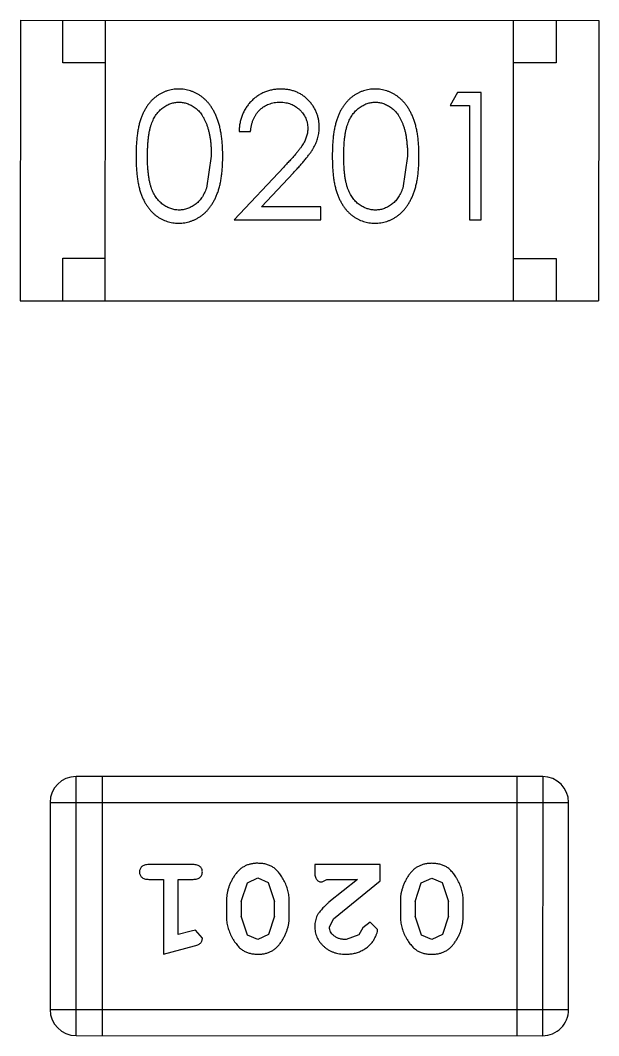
# Model space of a CAD drawing. Header units: inches. Extents: x -29 to 164, y -51 to 83.
# Drawn here: x 116.618 to 117.298, y -2.391 to -1.197 of the extents above; entities that cross this region are included whole.
import ezdxf

# ---------------------------------------------------------------- set-up
doc = ezdxf.new("R2010")
doc.units = ezdxf.units.IN
doc.header["$LTSCALE"] = 1.21
doc.header["$MEASUREMENT"] = 0
doc.layers.get('0').update_dxf_attribs({"linetype": 'CONTINUOUS'})

msp = doc.modelspace()

# ---------------------------------------------------------------- linework, layer by layer
at = {"color": 7, "linetype": 'Continuous'}
for p, q in [((116.6184, -1.1969), (116.6183, -1.5269)), ((116.6184, -1.1969), (117.2984, -1.1971)), ((116.6684, -1.2469), (116.6684, -1.1969)), ((116.7183, -1.5269), (116.7184, -1.1969)), ((117.1983, -1.527), (117.1984, -1.197)), ((117.2484, -1.197), (117.2484, -1.247)), ((117.2984, -1.1971), (117.2983, -1.5271)), ((116.7184, -1.2469), (116.6684, -1.2469)), ((117.2484, -1.247), (117.1984, -1.247)), ((117.1325, -1.2817), (117.1237, -1.2971)), ((117.1602, -1.2817), (117.1325, -1.2817)), ((117.1602, -1.4317), (117.1602, -1.2817)), ((117.1237, -1.2971), (117.1467, -1.2971)), ((117.1467, -1.2971), (117.1467, -1.4317)), ((116.8756, -1.3278), (116.889, -1.3278)), ((116.8429, -1.3567), (116.8372, -1.3944)), ((117.0736, -1.3567), (117.068, -1.3944)), ((116.928, -1.3696), (116.8698, -1.4317)), ((116.9019, -1.4163), (116.9394, -1.3763)), ((116.9717, -1.4163), (116.9019, -1.4163)), ((116.9717, -1.4317), (116.9717, -1.4163)), ((116.8698, -1.4317), (116.9717, -1.4317)), ((117.1467, -1.4317), (117.1602, -1.4317)), ((116.6683, -1.5269), (116.6684, -1.4769)), ((116.6684, -1.4769), (116.7184, -1.4769)), ((117.1984, -1.477), (117.2484, -1.477)), ((117.2484, -1.477), (117.2483, -1.527)), ((116.6183, -1.5269), (117.2983, -1.5271)), ((116.6839, -2.3913), (116.6839, -2.0865)), ((117.2326, -2.0866), (116.6839, -2.0865)), ((116.7144, -2.0865), (116.7144, -2.3913)), ((117.2021, -2.0866), (117.202, -2.3914)), ((117.2326, -2.0866), (117.2325, -2.3914)), ((116.6535, -2.117), (116.6534, -2.3608)), ((116.6535, -2.117), (117.2631, -2.1171)), ((117.263, -2.3609), (117.2631, -2.1171)), ((116.8214, -2.1902), (116.7695, -2.1901)), ((116.9645, -2.1902), (116.9645, -2.1981)), ((117.0416, -2.1902), (116.9645, -2.1902)), ((117.0416, -2.2091), (117.0416, -2.1902)), ((116.7695, -2.2075), (116.7868, -2.2075)), ((116.7868, -2.2075), (116.7867, -2.2956)), ((116.8041, -2.2724), (116.8041, -2.2075)), ((116.8041, -2.2075), (116.8214, -2.2075)), ((116.8853, -2.2117), (116.8976, -2.2059)), ((116.8976, -2.2059), (116.9097, -2.2112)), ((116.9732, -2.2106), (116.9787, -2.2075)), ((116.9787, -2.2075), (117.0149, -2.2075)), ((117.0149, -2.2075), (116.9813, -2.2345)), ((116.9866, -2.2541), (117.0416, -2.2091)), ((117.0898, -2.2117), (117.1021, -2.206)), ((117.1021, -2.206), (117.1142, -2.2112)), ((116.878, -2.2335), (116.8853, -2.2117)), ((116.9097, -2.2112), (116.9173, -2.2335)), ((117.0825, -2.2335), (117.0898, -2.2117)), ((117.1142, -2.2112), (117.1218, -2.2335)), ((116.8607, -2.2332), (116.8607, -2.251)), ((116.878, -2.2335), (116.878, -2.2507)), ((116.9173, -2.2507), (116.9173, -2.2335)), ((116.9346, -2.251), (116.9346, -2.2332)), ((117.0652, -2.2333), (117.0652, -2.251)), ((117.0825, -2.2335), (117.0825, -2.2507)), ((117.1218, -2.2507), (117.1218, -2.2335)), ((117.1391, -2.251), (117.1392, -2.2333)), ((116.8856, -2.273), (116.878, -2.2507)), ((116.9173, -2.2507), (116.9101, -2.2725)), ((116.9818, -2.2638), (116.9866, -2.2541)), ((117.0901, -2.273), (117.0825, -2.2507)), ((117.1218, -2.2507), (117.1146, -2.2725)), ((116.8191, -2.2683), (116.8041, -2.2724)), ((116.8245, -2.2672), (116.8191, -2.2683)), ((116.8324, -2.2765), (116.8245, -2.2672)), ((117.0212, -2.2644), (117.0162, -2.2729)), ((117.0296, -2.2578), (117.0212, -2.2644)), ((117.0385, -2.2663), (117.0296, -2.2578)), ((116.8977, -2.2783), (116.8856, -2.273)), ((116.9101, -2.2725), (116.8977, -2.2783)), ((117.0162, -2.2729), (117.0013, -2.2783)), ((117.1022, -2.2783), (117.0901, -2.273)), ((117.1146, -2.2725), (117.1022, -2.2783)), ((116.7867, -2.2956), (116.8233, -2.2857)), ((117.263, -2.3609), (116.6534, -2.3608)), ((116.6839, -2.3913), (117.2325, -2.3914))]:
    msp.add_line(p, q, dxfattribs=at)
for centre, start, end in [((116.6839, -2.117), 89.988, 179.988), ((117.2326, -2.1171), 359.988, 89.988), ((116.6839, -2.3608), 179.988, 269.988), ((117.2325, -2.3609), 269.988, 359.988)]:
    msp.add_arc(centre, 0.0305, start, end, dxfattribs=at)
for points, knots in [([(116.8046, -1.2778), (116.8034, -1.2778), (116.8011, -1.2779), (116.7976, -1.2783), (116.7942, -1.2789), (116.791, -1.2799), (116.7877, -1.281), (116.7846, -1.2825), (116.7816, -1.2842), (116.7786, -1.2862), (116.7758, -1.2884), (116.7731, -1.2908), (116.7707, -1.2936), (116.7684, -1.2965), (116.7662, -1.2997), (116.7642, -1.3032), (116.7624, -1.3069), (116.7607, -1.3108), (116.7592, -1.3151), (116.7579, -1.3198), (116.7568, -1.325), (116.756, -1.3305), (116.7553, -1.3365), (116.7548, -1.3428), (116.7545, -1.3496), (116.7544, -1.3543), (116.7544, -1.3567)], [0, 0, 0, 0, 0.033742, 0.066533, 0.099153, 0.13154, 0.164087, 0.196563, 0.229707, 0.263315, 0.297504, 0.331686, 0.366482, 0.4021, 0.438958, 0.476748, 0.515985, 0.556589, 0.599519, 0.645765, 0.695487, 0.748721, 0.805687, 0.866754, 0.931405, 1, 1, 1, 1]), ([(116.8563, -1.3567), (116.8563, -1.3544), (116.8563, -1.35), (116.856, -1.3434), (116.8554, -1.3372), (116.8547, -1.3313), (116.8537, -1.3259), (116.8526, -1.3207), (116.8512, -1.316), (116.8496, -1.3116), (116.8477, -1.3075), (116.8458, -1.3036), (116.8437, -1.3001), (116.8415, -1.2968), (116.8391, -1.2938), (116.8365, -1.291), (116.8338, -1.2885), (116.8309, -1.2862), (116.8279, -1.2842), (116.8248, -1.2825), (116.8217, -1.2811), (116.8184, -1.2799), (116.8151, -1.279), (116.8117, -1.2783), (116.8081, -1.2779), (116.8058, -1.2778), (116.8046, -1.2778)], [0, 0, 0, 0, 0.065278, 0.127205, 0.186168, 0.241675, 0.294115, 0.343609, 0.390387, 0.434463, 0.476646, 0.517002, 0.555936, 0.593716, 0.630057, 0.665601, 0.700745, 0.734917, 0.768681, 0.802087, 0.834849, 0.867433, 0.900138, 0.932806, 0.966212, 1, 1, 1, 1]), ([(116.9245, -1.2779), (116.9228, -1.2779), (116.9195, -1.278), (116.9147, -1.2786), (116.9101, -1.2798), (116.9056, -1.2813), (116.9014, -1.2833), (116.8974, -1.2857), (116.8936, -1.2886), (116.89, -1.2919), (116.8868, -1.2955), (116.8839, -1.2994), (116.8815, -1.3035), (116.8794, -1.3079), (116.8778, -1.3125), (116.8766, -1.3174), (116.8758, -1.3225), (116.8757, -1.3261), (116.8756, -1.3278)], [0, 0, 0, 0, 0.06445, 0.126725, 0.187421, 0.247417, 0.306749, 0.366595, 0.427749, 0.490235, 0.553031, 0.614805, 0.676505, 0.738096, 0.801021, 0.864897, 0.931209, 1, 1, 1, 1]), ([(116.9698, -1.3225), (116.9698, -1.321), (116.9697, -1.3181), (116.9691, -1.3137), (116.9681, -1.3096), (116.9668, -1.3056), (116.965, -1.3017), (116.9628, -1.298), (116.9603, -1.2945), (116.9573, -1.2911), (116.9541, -1.288), (116.9506, -1.2853), (116.9468, -1.283), (116.9428, -1.2811), (116.9386, -1.2796), (116.9341, -1.2786), (116.9294, -1.278), (116.9261, -1.2779), (116.9245, -1.2779)], [0, 0, 0, 0, 0.06271, 0.123347, 0.183401, 0.242828, 0.302097, 0.36242, 0.423725, 0.487032, 0.550491, 0.612709, 0.674265, 0.73617, 0.799211, 0.863483, 0.930525, 1, 1, 1, 1]), ([(117.0353, -1.2779), (117.0342, -1.2779), (117.0318, -1.2779), (117.0284, -1.2783), (117.025, -1.279), (117.0217, -1.2799), (117.0185, -1.2811), (117.0154, -1.2826), (117.0124, -1.2843), (117.0094, -1.2862), (117.0066, -1.2884), (117.0039, -1.2909), (117.0015, -1.2936), (116.9991, -1.2966), (116.997, -1.2998), (116.9949, -1.3032), (116.9931, -1.3069), (116.9915, -1.3109), (116.99, -1.3152), (116.9887, -1.3199), (116.9876, -1.325), (116.9867, -1.3305), (116.986, -1.3365), (116.9855, -1.3429), (116.9852, -1.3497), (116.9852, -1.3544), (116.9852, -1.3568)], [0, 0, 0, 0, 0.033742, 0.066533, 0.099153, 0.13154, 0.164087, 0.196563, 0.229707, 0.263315, 0.297504, 0.331686, 0.366482, 0.4021, 0.438958, 0.476748, 0.515985, 0.556589, 0.599519, 0.645765, 0.695487, 0.748721, 0.805687, 0.866754, 0.931405, 1, 1, 1, 1]), ([(117.0871, -1.3568), (117.0871, -1.3545), (117.087, -1.35), (117.0867, -1.3434), (117.0862, -1.3372), (117.0855, -1.3314), (117.0845, -1.3259), (117.0833, -1.3208), (117.0819, -1.316), (117.0803, -1.3116), (117.0785, -1.3075), (117.0766, -1.3037), (117.0745, -1.3001), (117.0723, -1.2968), (117.0698, -1.2938), (117.0673, -1.291), (117.0646, -1.2885), (117.0617, -1.2863), (117.0587, -1.2843), (117.0556, -1.2826), (117.0524, -1.2811), (117.0492, -1.2799), (117.0458, -1.279), (117.0424, -1.2783), (117.0389, -1.2779), (117.0365, -1.2779), (117.0353, -1.2779)], [0, 0, 0, 0, 0.065278, 0.127205, 0.186168, 0.241675, 0.294115, 0.343609, 0.390387, 0.434463, 0.476646, 0.517002, 0.555936, 0.593716, 0.630057, 0.665601, 0.700745, 0.734917, 0.768681, 0.802087, 0.834849, 0.867433, 0.900138, 0.932806, 0.966212, 1, 1, 1, 1]), ([(116.7679, -1.3567), (116.7679, -1.3547), (116.7679, -1.3507), (116.7682, -1.3451), (116.7685, -1.3398), (116.769, -1.3349), (116.7696, -1.3304), (116.7704, -1.3262), (116.7714, -1.3225), (116.7724, -1.3191), (116.7737, -1.316), (116.775, -1.313), (116.7765, -1.3103), (116.7782, -1.3078), (116.7799, -1.3055), (116.7818, -1.3034), (116.7838, -1.3014), (116.7867, -1.2992), (116.7904, -1.2968), (116.7951, -1.2947), (116.8, -1.2935), (116.8034, -1.2933), (116.805, -1.2932)], [0, 0, 0, 0, 0.073302, 0.142286, 0.206253, 0.266017, 0.321612, 0.372532, 0.419497, 0.462398, 0.502825, 0.541489, 0.579034, 0.615143, 0.650298, 0.684912, 0.718701, 0.752189, 0.817245, 0.879117, 0.939613, 1, 1, 1, 1]), ([(116.805, -1.2932), (116.8067, -1.2933), (116.8099, -1.2935), (116.8148, -1.2947), (116.8195, -1.2969), (116.8232, -1.2992), (116.8261, -1.3015), (116.8281, -1.3035), (116.8301, -1.3057), (116.8319, -1.3082), (116.8336, -1.3109), (116.8351, -1.3139), (116.8366, -1.317), (116.8379, -1.3205), (116.839, -1.3241), (116.8401, -1.328), (116.8409, -1.3322), (116.8417, -1.3366), (116.8422, -1.3413), (116.8426, -1.3462), (116.8428, -1.3514), (116.8429, -1.3549), (116.8429, -1.3567)], [0, 0, 0, 0, 0.059689, 0.119507, 0.181075, 0.246162, 0.279894, 0.314468, 0.350403, 0.387474, 0.426147, 0.466624, 0.508745, 0.553328, 0.600058, 0.649177, 0.700552, 0.754894, 0.811825, 0.871514, 0.934319, 1, 1, 1, 1]), ([(116.889, -1.3278), (116.8892, -1.3265), (116.8894, -1.3239), (116.8902, -1.3201), (116.8911, -1.3166), (116.8923, -1.3133), (116.8939, -1.3102), (116.8956, -1.3073), (116.8976, -1.3047), (116.8998, -1.3023), (116.9023, -1.3002), (116.9049, -1.2983), (116.9077, -1.2967), (116.9106, -1.2955), (116.9137, -1.2945), (116.9169, -1.2937), (116.9203, -1.2933), (116.9226, -1.2933), (116.9238, -1.2932)], [0, 0, 0, 0, 0.073648, 0.143686, 0.210962, 0.275557, 0.338064, 0.399311, 0.4594, 0.51934, 0.579024, 0.637809, 0.695959, 0.754122, 0.813113, 0.873453, 0.935561, 1, 1, 1, 1]), ([(116.9238, -1.2932), (116.9249, -1.2933), (116.9271, -1.2933), (116.9304, -1.2938), (116.9335, -1.2944), (116.9364, -1.2954), (116.9393, -1.2967), (116.942, -1.2983), (116.9445, -1.3001), (116.9469, -1.3022), (116.9491, -1.3045), (116.951, -1.3069), (116.9527, -1.3094), (116.954, -1.312), (116.9551, -1.3148), (116.9558, -1.3177), (116.9563, -1.3206), (116.9563, -1.3226), (116.9563, -1.3237)], [0, 0, 0, 0, 0.068027, 0.133505, 0.19695, 0.26027, 0.322741, 0.384982, 0.448465, 0.513424, 0.578224, 0.640011, 0.700094, 0.760067, 0.819012, 0.877878, 0.938035, 1, 1, 1, 1]), ([(116.9986, -1.3567), (116.9986, -1.3547), (116.9987, -1.3508), (116.9989, -1.3451), (116.9993, -1.3398), (116.9998, -1.335), (117.0004, -1.3304), (117.0012, -1.3263), (117.0021, -1.3225), (117.0032, -1.3191), (117.0045, -1.316), (117.0058, -1.3131), (117.0073, -1.3104), (117.0089, -1.3079), (117.0107, -1.3056), (117.0126, -1.3034), (117.0146, -1.3015), (117.0175, -1.2992), (117.0212, -1.2969), (117.0259, -1.2947), (117.0308, -1.2935), (117.0341, -1.2933), (117.0358, -1.2933)], [0, 0, 0, 0, 0.073302, 0.142286, 0.206253, 0.266017, 0.321612, 0.372532, 0.419497, 0.462398, 0.502825, 0.541489, 0.579034, 0.615143, 0.650298, 0.684912, 0.718701, 0.752189, 0.817245, 0.879117, 0.939613, 1, 1, 1, 1]), ([(117.0358, -1.2933), (117.0374, -1.2933), (117.0407, -1.2935), (117.0456, -1.2948), (117.0502, -1.2969), (117.054, -1.2992), (117.0568, -1.3015), (117.0589, -1.3035), (117.0609, -1.3058), (117.0627, -1.3082), (117.0643, -1.311), (117.0659, -1.3139), (117.0673, -1.3171), (117.0687, -1.3205), (117.0698, -1.3242), (117.0709, -1.3281), (117.0717, -1.3323), (117.0724, -1.3367), (117.0729, -1.3413), (117.0734, -1.3462), (117.0736, -1.3514), (117.0736, -1.3549), (117.0736, -1.3567)], [0, 0, 0, 0, 0.059689, 0.119507, 0.181075, 0.246162, 0.279894, 0.314468, 0.350403, 0.387474, 0.426147, 0.466624, 0.508745, 0.553328, 0.600058, 0.649177, 0.700552, 0.754894, 0.811825, 0.871514, 0.934319, 1, 1, 1, 1]), ([(116.9563, -1.3237), (116.9563, -1.3253), (116.9562, -1.3285), (116.9551, -1.3333), (116.9534, -1.338), (116.9514, -1.3418), (116.9494, -1.3449), (116.9475, -1.3476), (116.9451, -1.3505), (116.9425, -1.3538), (116.9394, -1.3573), (116.936, -1.3612), (116.9321, -1.3653), (116.9294, -1.3681), (116.928, -1.3696)], [0, 0, 0, 0, 0.088014, 0.174976, 0.2638, 0.355443, 0.406413, 0.465519, 0.533076, 0.609353, 0.693899, 0.787171, 0.889197, 1, 1, 1, 1]), ([(116.9394, -1.3763), (116.9409, -1.3747), (116.9437, -1.3718), (116.9476, -1.3674), (116.9512, -1.3633), (116.9544, -1.3594), (116.9572, -1.3558), (116.9597, -1.3524), (116.9618, -1.3492), (116.9641, -1.3454), (116.9664, -1.3407), (116.9684, -1.3348), (116.9696, -1.3287), (116.9697, -1.3245), (116.9698, -1.3225)], [0, 0, 0, 0, 0.09953, 0.192079, 0.277712, 0.357454, 0.429648, 0.495771, 0.555538, 0.608657, 0.707578, 0.804328, 0.901298, 1, 1, 1, 1]), ([(116.7544, -1.3567), (116.7544, -1.3591), (116.7545, -1.3637), (116.7548, -1.3705), (116.7553, -1.3769), (116.756, -1.3828), (116.7569, -1.3883), (116.7579, -1.3935), (116.7593, -1.3982), (116.7608, -1.4026), (116.7625, -1.4065), (116.7643, -1.4103), (116.7663, -1.4137), (116.7685, -1.4169), (116.7708, -1.4199), (116.7733, -1.4226), (116.7759, -1.4251), (116.7787, -1.4273), (116.7816, -1.4292), (116.7847, -1.4309), (116.7877, -1.4324), (116.791, -1.4335), (116.7942, -1.4344), (116.7976, -1.4351), (116.801, -1.4355), (116.8034, -1.4355), (116.8045, -1.4355)], [0, 0, 0, 0, 0.068113, 0.132564, 0.193427, 0.250218, 0.303569, 0.353576, 0.400235, 0.443586, 0.484619, 0.524292, 0.56238, 0.599049, 0.63494, 0.669782, 0.704009, 0.737842, 0.771098, 0.803896, 0.836415, 0.868639, 0.900715, 0.933378, 0.966213, 1, 1, 1, 1]), ([(116.805, -1.4201), (116.8034, -1.4201), (116.8, -1.4199), (116.7952, -1.4186), (116.7904, -1.4165), (116.7867, -1.4141), (116.7838, -1.4118), (116.7818, -1.4099), (116.7799, -1.4078), (116.7781, -1.4054), (116.7765, -1.4029), (116.775, -1.4002), (116.7736, -1.3973), (116.7724, -1.3942), (116.7713, -1.3908), (116.7704, -1.387), (116.7696, -1.3829), (116.769, -1.3784), (116.7685, -1.3735), (116.7681, -1.3682), (116.7679, -1.3626), (116.7679, -1.3587), (116.7679, -1.3567)], [0, 0, 0, 0, 0.060034, 0.120278, 0.182348, 0.247919, 0.281641, 0.315701, 0.350322, 0.385703, 0.421819, 0.459196, 0.497866, 0.538301, 0.58121, 0.628183, 0.679403, 0.734699, 0.794074, 0.858416, 0.927049, 1, 1, 1, 1]), ([(116.8045, -1.4355), (116.8057, -1.4355), (116.8081, -1.4355), (116.8116, -1.435), (116.8151, -1.4344), (116.8184, -1.4334), (116.8217, -1.4322), (116.8249, -1.4308), (116.828, -1.429), (116.831, -1.4271), (116.8339, -1.4248), (116.8366, -1.4223), (116.8392, -1.4195), (116.8416, -1.4164), (116.8439, -1.4131), (116.8459, -1.4096), (116.8479, -1.4058), (116.8496, -1.4017), (116.8513, -1.3973), (116.8526, -1.3926), (116.8538, -1.3875), (116.8547, -1.382), (116.8554, -1.3762), (116.856, -1.37), (116.8563, -1.3635), (116.8563, -1.359), (116.8563, -1.3567)], [0, 0, 0, 0, 0.033824, 0.067298, 0.10028, 0.133019, 0.165736, 0.198792, 0.232372, 0.266409, 0.301016, 0.336196, 0.371972, 0.408574, 0.446394, 0.485225, 0.525372, 0.567224, 0.611081, 0.65775, 0.70702, 0.759235, 0.814484, 0.873227, 0.934937, 1, 1, 1, 1]), ([(116.9852, -1.3568), (116.9852, -1.3592), (116.9852, -1.3638), (116.9855, -1.3706), (116.986, -1.3769), (116.9867, -1.3829), (116.9876, -1.3884), (116.9887, -1.3935), (116.99, -1.3983), (116.9915, -1.4026), (116.9932, -1.4066), (116.9951, -1.4103), (116.9971, -1.4138), (116.9993, -1.417), (117.0016, -1.42), (117.004, -1.4227), (117.0067, -1.4251), (117.0095, -1.4273), (117.0124, -1.4293), (117.0154, -1.4309), (117.0185, -1.4324), (117.0217, -1.4335), (117.025, -1.4344), (117.0283, -1.4351), (117.0318, -1.4355), (117.0341, -1.4355), (117.0353, -1.4356)], [0, 0, 0, 0, 0.068113, 0.132564, 0.193427, 0.250218, 0.303569, 0.353576, 0.400235, 0.443586, 0.484619, 0.524292, 0.56238, 0.599049, 0.63494, 0.669782, 0.704009, 0.737842, 0.771098, 0.803896, 0.836415, 0.868639, 0.900715, 0.933378, 0.966213, 1, 1, 1, 1]), ([(117.0358, -1.4202), (117.0341, -1.4201), (117.0308, -1.4199), (117.0259, -1.4186), (117.0212, -1.4166), (117.0174, -1.4142), (117.0146, -1.4119), (117.0125, -1.41), (117.0106, -1.4078), (117.0089, -1.4055), (117.0072, -1.403), (117.0058, -1.4003), (117.0044, -1.3974), (117.0032, -1.3943), (117.0021, -1.3908), (117.0012, -1.3871), (117.0004, -1.3829), (116.9997, -1.3784), (116.9993, -1.3735), (116.9989, -1.3683), (116.9987, -1.3626), (116.9986, -1.3587), (116.9986, -1.3567)], [0, 0, 0, 0, 0.060034, 0.120278, 0.182348, 0.247919, 0.281641, 0.315701, 0.350322, 0.385703, 0.421819, 0.459196, 0.497866, 0.538301, 0.58121, 0.628183, 0.679403, 0.734699, 0.794074, 0.858416, 0.927049, 1, 1, 1, 1]), ([(117.0353, -1.4356), (117.0365, -1.4356), (117.0389, -1.4355), (117.0424, -1.4351), (117.0458, -1.4344), (117.0492, -1.4335), (117.0524, -1.4323), (117.0556, -1.4308), (117.0587, -1.4291), (117.0617, -1.4271), (117.0646, -1.4248), (117.0674, -1.4223), (117.07, -1.4195), (117.0724, -1.4165), (117.0746, -1.4132), (117.0767, -1.4096), (117.0786, -1.4058), (117.0804, -1.4018), (117.082, -1.3974), (117.0833, -1.3926), (117.0845, -1.3875), (117.0855, -1.3821), (117.0862, -1.3763), (117.0867, -1.3701), (117.087, -1.3636), (117.0871, -1.3591), (117.0871, -1.3568)], [0, 0, 0, 0, 0.033824, 0.067298, 0.10028, 0.133019, 0.165736, 0.198792, 0.232372, 0.266409, 0.301016, 0.336196, 0.371972, 0.408574, 0.446394, 0.485225, 0.525372, 0.567224, 0.611081, 0.65775, 0.70702, 0.759235, 0.814484, 0.873227, 0.934937, 1, 1, 1, 1]), ([(116.8372, -1.3944), (116.8368, -1.3954), (116.836, -1.3975), (116.8347, -1.4004), (116.8332, -1.4031), (116.8316, -1.4057), (116.8299, -1.408), (116.828, -1.4101), (116.826, -1.412), (116.8232, -1.4143), (116.8195, -1.4166), (116.8148, -1.4186), (116.81, -1.4199), (116.8067, -1.4201), (116.805, -1.4201)], [0, 0, 0, 0, 0.075949, 0.148549, 0.218996, 0.286119, 0.351826, 0.416074, 0.478265, 0.540325, 0.660405, 0.774606, 0.887187, 1, 1, 1, 1]), ([(117.068, -1.3944), (117.0676, -1.3955), (117.0668, -1.3975), (117.0655, -1.4005), (117.064, -1.4032), (117.0624, -1.4057), (117.0607, -1.408), (117.0588, -1.4102), (117.0568, -1.4121), (117.054, -1.4143), (117.0503, -1.4167), (117.0456, -1.4187), (117.0407, -1.42), (117.0374, -1.4201), (117.0358, -1.4202)], [0, 0, 0, 0, 0.075949, 0.148549, 0.218996, 0.286119, 0.351826, 0.416074, 0.478265, 0.540325, 0.660405, 0.774606, 0.887187, 1, 1, 1, 1]), ([(116.7695, -2.1901), (116.7686, -2.1902), (116.7669, -2.1902), (116.7646, -2.1907), (116.7626, -2.1914), (116.7611, -2.1925), (116.7599, -2.1938), (116.7591, -2.1953), (116.7585, -2.197), (116.7585, -2.1982), (116.7585, -2.1988)], [0, 0, 0, 0, 0.169012, 0.317488, 0.445429, 0.560977, 0.67065, 0.776666, 0.88492, 1, 1, 1, 1]), ([(116.8324, -2.1988), (116.8324, -2.1982), (116.8323, -2.197), (116.8318, -2.1953), (116.831, -2.1938), (116.8298, -2.1925), (116.8282, -2.1914), (116.8263, -2.1907), (116.824, -2.1902), (116.8223, -2.1902), (116.8214, -2.1902)], [0, 0, 0, 0, 0.115051, 0.223278, 0.329269, 0.437893, 0.554681, 0.682591, 0.83103, 1, 1, 1, 1]), ([(116.8976, -2.1886), (116.8962, -2.1886), (116.8933, -2.1887), (116.8893, -2.1894), (116.8854, -2.1905), (116.8818, -2.1921), (116.8785, -2.1942), (116.8755, -2.1967), (116.8727, -2.1996), (116.8702, -2.203), (116.868, -2.2066), (116.8661, -2.2103), (116.8644, -2.214), (116.863, -2.2178), (116.862, -2.2216), (116.8612, -2.2254), (116.8608, -2.2293), (116.8607, -2.2319), (116.8607, -2.2332)], [0, 0, 0, 0, 0.067217, 0.131051, 0.19272, 0.252824, 0.312745, 0.373449, 0.436041, 0.501494, 0.567761, 0.632087, 0.695096, 0.757109, 0.817993, 0.878657, 0.939311, 1, 1, 1, 1]), ([(116.9346, -2.2332), (116.9346, -2.2321), (116.9346, -2.23), (116.9343, -2.2268), (116.9338, -2.2237), (116.9331, -2.2206), (116.9322, -2.2176), (116.9311, -2.2146), (116.9298, -2.2116), (116.9284, -2.2087), (116.9268, -2.206), (116.9252, -2.2035), (116.9235, -2.2012), (116.9219, -2.199), (116.9202, -2.1972), (116.9185, -2.1955), (116.9167, -2.1941), (116.9144, -2.1925), (116.9112, -2.1909), (116.907, -2.1896), (116.9024, -2.1887), (116.8992, -2.1887), (116.8976, -2.1886)], [0, 0, 0, 0, 0.049886, 0.09882, 0.148132, 0.19689, 0.246038, 0.295176, 0.345305, 0.395692, 0.445312, 0.491875, 0.535813, 0.577009, 0.616081, 0.652689, 0.687585, 0.720206, 0.785062, 0.85223, 0.923759, 1, 1, 1, 1]), ([(117.1021, -2.1886), (117.1007, -2.1887), (117.0979, -2.1888), (117.0938, -2.1895), (117.0899, -2.1906), (117.0864, -2.1922), (117.083, -2.1942), (117.08, -2.1967), (117.0772, -2.1997), (117.0747, -2.2031), (117.0725, -2.2066), (117.0706, -2.2103), (117.0689, -2.214), (117.0676, -2.2178), (117.0665, -2.2216), (117.0657, -2.2254), (117.0653, -2.2293), (117.0652, -2.2319), (117.0652, -2.2333)], [0, 0, 0, 0, 0.067217, 0.131051, 0.19272, 0.252824, 0.312745, 0.373449, 0.436041, 0.501494, 0.567761, 0.632087, 0.695096, 0.757109, 0.817993, 0.878657, 0.939311, 1, 1, 1, 1]), ([(117.1392, -2.2333), (117.1391, -2.2322), (117.1391, -2.2301), (117.1388, -2.2269), (117.1383, -2.2238), (117.1376, -2.2207), (117.1367, -2.2176), (117.1356, -2.2146), (117.1343, -2.2117), (117.1329, -2.2088), (117.1313, -2.206), (117.1297, -2.2035), (117.128, -2.2012), (117.1264, -2.1991), (117.1247, -2.1972), (117.123, -2.1956), (117.1212, -2.1941), (117.1189, -2.1925), (117.1157, -2.1909), (117.1115, -2.1896), (117.1069, -2.1888), (117.1038, -2.1887), (117.1021, -2.1886)], [0, 0, 0, 0, 0.049886, 0.09882, 0.148132, 0.19689, 0.246038, 0.295176, 0.345305, 0.395692, 0.445312, 0.491875, 0.535813, 0.577009, 0.616081, 0.652689, 0.687585, 0.720206, 0.785062, 0.85223, 0.923759, 1, 1, 1, 1]), ([(116.7585, -2.1988), (116.7585, -2.1994), (116.7585, -2.2006), (116.7591, -2.2023), (116.7599, -2.2038), (116.7611, -2.2051), (116.7626, -2.2062), (116.7646, -2.2069), (116.7669, -2.2074), (116.7686, -2.2074), (116.7695, -2.2075)], [0, 0, 0, 0, 0.11517, 0.223509, 0.328254, 0.438012, 0.553651, 0.682263, 0.830856, 1, 1, 1, 1]), ([(116.8214, -2.2075), (116.8223, -2.2074), (116.824, -2.2074), (116.8263, -2.2069), (116.8282, -2.2062), (116.8298, -2.2051), (116.8309, -2.2038), (116.8318, -2.2023), (116.8323, -2.2006), (116.8324, -2.1994), (116.8324, -2.1988)], [0, 0, 0, 0, 0.169102, 0.317658, 0.446239, 0.563118, 0.671828, 0.776546, 0.884858, 1, 1, 1, 1]), ([(116.9645, -2.1981), (116.9646, -2.1991), (116.9646, -2.2011), (116.965, -2.2038), (116.9657, -2.2061), (116.9668, -2.2078), (116.9681, -2.2091), (116.9696, -2.21), (116.9713, -2.2106), (116.9726, -2.2106), (116.9732, -2.2106)], [0, 0, 0, 0, 0.1844, 0.34094, 0.473574, 0.586824, 0.690029, 0.789175, 0.890445, 1, 1, 1, 1]), ([(116.9813, -2.2345), (116.9804, -2.2353), (116.9787, -2.2368), (116.9763, -2.239), (116.9742, -2.2411), (116.9724, -2.2431), (116.9708, -2.245), (116.9694, -2.2467), (116.9683, -2.2484), (116.9672, -2.2504), (116.9661, -2.253), (116.9652, -2.2562), (116.9646, -2.2595), (116.9646, -2.2617), (116.9645, -2.2628)], [0, 0, 0, 0, 0.103002, 0.197728, 0.285279, 0.365235, 0.437224, 0.502446, 0.560545, 0.611446, 0.707576, 0.80349, 0.900532, 1, 1, 1, 1]), ([(116.8607, -2.251), (116.8607, -2.252), (116.8608, -2.2542), (116.861, -2.2574), (116.8616, -2.2605), (116.8623, -2.2636), (116.8632, -2.2667), (116.8643, -2.2697), (116.8656, -2.2726), (116.8671, -2.2755), (116.8687, -2.2782), (116.8703, -2.2808), (116.872, -2.2831), (116.8736, -2.2852), (116.8753, -2.2871), (116.877, -2.2887), (116.8788, -2.2902), (116.8811, -2.2917), (116.8843, -2.2933), (116.8885, -2.2946), (116.893, -2.2954), (116.8962, -2.2955), (116.8978, -2.2956)], [0, 0, 0, 0, 0.049855, 0.099516, 0.148482, 0.19758, 0.246804, 0.296268, 0.346517, 0.397047, 0.446826, 0.49336, 0.537801, 0.579207, 0.617974, 0.654833, 0.689171, 0.722088, 0.786392, 0.853518, 0.924186, 1, 1, 1, 1]), ([(116.8978, -2.2956), (116.8993, -2.2955), (116.9021, -2.2955), (116.9062, -2.2948), (116.91, -2.2936), (116.9136, -2.2921), (116.9169, -2.29), (116.9199, -2.2875), (116.9227, -2.2845), (116.9252, -2.2811), (116.9274, -2.2775), (116.9293, -2.2738), (116.931, -2.2701), (116.9323, -2.2664), (116.9334, -2.2626), (116.9341, -2.2587), (116.9346, -2.2549), (116.9346, -2.2523), (116.9346, -2.251)], [0, 0, 0, 0, 0.06692, 0.130834, 0.19258, 0.252759, 0.312631, 0.373411, 0.436359, 0.501894, 0.568244, 0.632472, 0.69556, 0.757163, 0.818592, 0.878885, 0.939235, 1, 1, 1, 1]), ([(117.0652, -2.251), (117.0652, -2.2521), (117.0653, -2.2542), (117.0656, -2.2574), (117.0661, -2.2605), (117.0668, -2.2636), (117.0677, -2.2667), (117.0688, -2.2697), (117.0701, -2.2727), (117.0716, -2.2756), (117.0732, -2.2783), (117.0748, -2.2808), (117.0765, -2.2832), (117.0781, -2.2853), (117.0799, -2.2871), (117.0816, -2.2888), (117.0833, -2.2902), (117.0857, -2.2918), (117.0888, -2.2934), (117.093, -2.2947), (117.0975, -2.2955), (117.1007, -2.2956), (117.1023, -2.2956)], [0, 0, 0, 0, 0.049855, 0.099516, 0.148482, 0.19758, 0.246804, 0.296268, 0.346517, 0.397047, 0.446826, 0.49336, 0.537801, 0.579207, 0.617974, 0.654833, 0.689171, 0.722088, 0.786392, 0.853518, 0.924186, 1, 1, 1, 1]), ([(117.1023, -2.2956), (117.1038, -2.2956), (117.1066, -2.2955), (117.1107, -2.2948), (117.1145, -2.2937), (117.1181, -2.2921), (117.1214, -2.29), (117.1244, -2.2875), (117.1272, -2.2846), (117.1297, -2.2812), (117.1319, -2.2776), (117.1338, -2.2739), (117.1355, -2.2702), (117.1368, -2.2664), (117.1379, -2.2626), (117.1386, -2.2588), (117.1391, -2.2549), (117.1391, -2.2523), (117.1391, -2.251)], [0, 0, 0, 0, 0.06692, 0.130834, 0.19258, 0.252759, 0.312631, 0.373411, 0.436359, 0.501894, 0.568244, 0.632472, 0.69556, 0.757163, 0.818592, 0.878885, 0.939235, 1, 1, 1, 1]), ([(116.9645, -2.2628), (116.9646, -2.2639), (116.9646, -2.2661), (116.9651, -2.2694), (116.9659, -2.2725), (116.967, -2.2755), (116.9685, -2.2783), (116.9703, -2.281), (116.9724, -2.2836), (116.9748, -2.2861), (116.9774, -2.2883), (116.9803, -2.2903), (116.9833, -2.2919), (116.9865, -2.2933), (116.99, -2.2943), (116.9935, -2.2951), (116.9973, -2.2955), (116.9999, -2.2956), (117.0012, -2.2956)], [0, 0, 0, 0, 0.060981, 0.120256, 0.178148, 0.236115, 0.293993, 0.352864, 0.413358, 0.476056, 0.539296, 0.602396, 0.665116, 0.728325, 0.792919, 0.859317, 0.928302, 1, 1, 1, 1]), ([(117.0013, -2.2783), (116.9999, -2.2783), (116.9972, -2.2782), (116.9934, -2.2773), (116.99, -2.2759), (116.9871, -2.274), (116.9848, -2.2717), (116.9831, -2.2693), (116.982, -2.2666), (116.9819, -2.2647), (116.9818, -2.2638)], [0, 0, 0, 0, 0.156344, 0.299348, 0.4327, 0.561, 0.682299, 0.791883, 0.89611, 1, 1, 1, 1]), ([(117.0012, -2.2956), (117.0029, -2.2955), (117.0062, -2.2954), (117.0112, -2.2946), (117.0159, -2.2931), (117.0204, -2.2912), (117.0246, -2.2887), (117.0282, -2.2859), (117.0314, -2.2826), (117.0339, -2.279), (117.0358, -2.2755), (117.0373, -2.2722), (117.0382, -2.2691), (117.0384, -2.2672), (117.0385, -2.2663)], [0, 0, 0, 0, 0.098286, 0.193983, 0.289056, 0.384352, 0.477435, 0.566197, 0.652355, 0.737986, 0.818188, 0.887401, 0.94802, 1, 1, 1, 1]), ([(116.8233, -2.2857), (116.8242, -2.2854), (116.8257, -2.285), (116.8278, -2.2841), (116.8295, -2.2832), (116.8306, -2.2822), (116.8314, -2.281), (116.832, -2.2797), (116.8323, -2.2781), (116.8324, -2.2771), (116.8324, -2.2765)], [0, 0, 0, 0, 0.187321, 0.344927, 0.475328, 0.579604, 0.674244, 0.773631, 0.882025, 1, 1, 1, 1])]:
    msp.add_open_spline(points, degree=3, knots=knots, dxfattribs=at)

doc.saveas('drawing.dxf')
